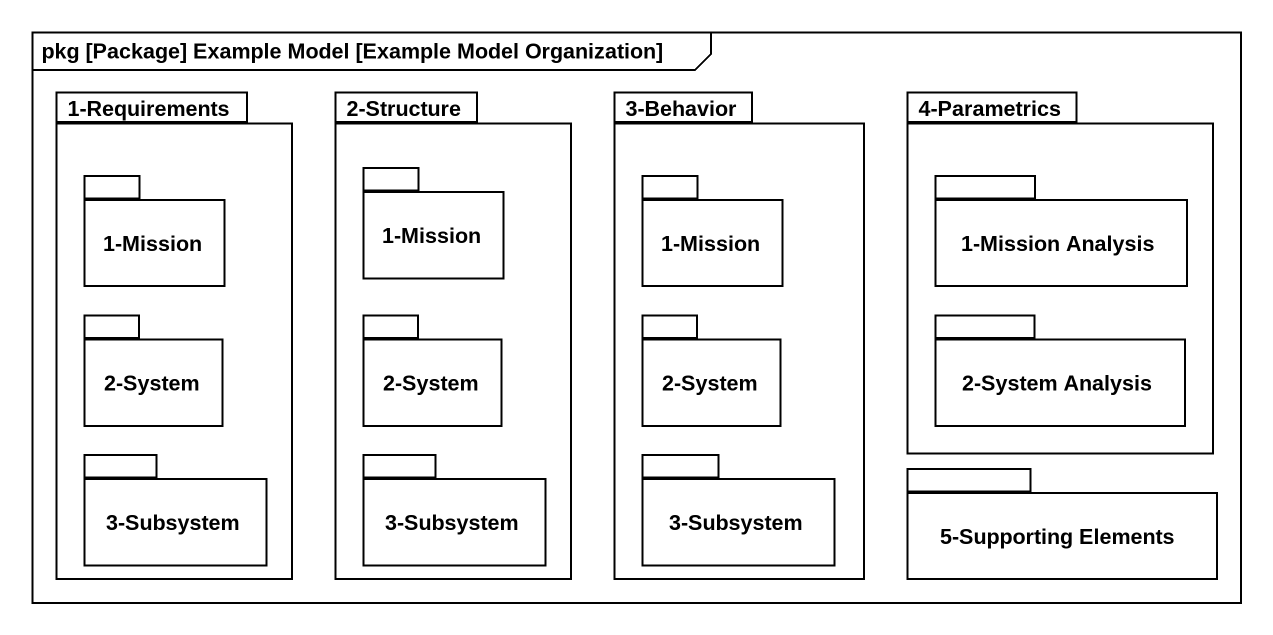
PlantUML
@startuml
mainframe pkg [Package] Example Model [Example Model Organization]
package "1-Requirements" as p1_Requirements {
  package "1-Mission" as p1_Mission {
  }
  package "2-System" as p2_System {
  }
  package "3-Subsystem" as p3_Subsystem {
  }
}
package "2-Structure" as p2_Structure {
  package "1-Mission" as p1_Mission_2 {
  }
  package "2-System" as p2_System_2 {
  }
  package "3-Subsystem" as p3_Subsystem_2 {
  }
}
package "3-Behavior" as p3_Behavior {
  package "1-Mission" as p1_Mission_3 {
  }
  package "2-System" as p2_System_3 {
  }
  package "3-Subsystem" as p3_Subsystem_3 {
  }
}
package "4-Parametrics" as p4_Parametrics {
  package "1-Mission Analysis" as p1_Mission_Analysis {
  }
  package "2-System Analysis" as p2_System_Analysis {
  }
}
package "5-Supporting Elements" as p5_Supporting_Elements {
}
@enduml
